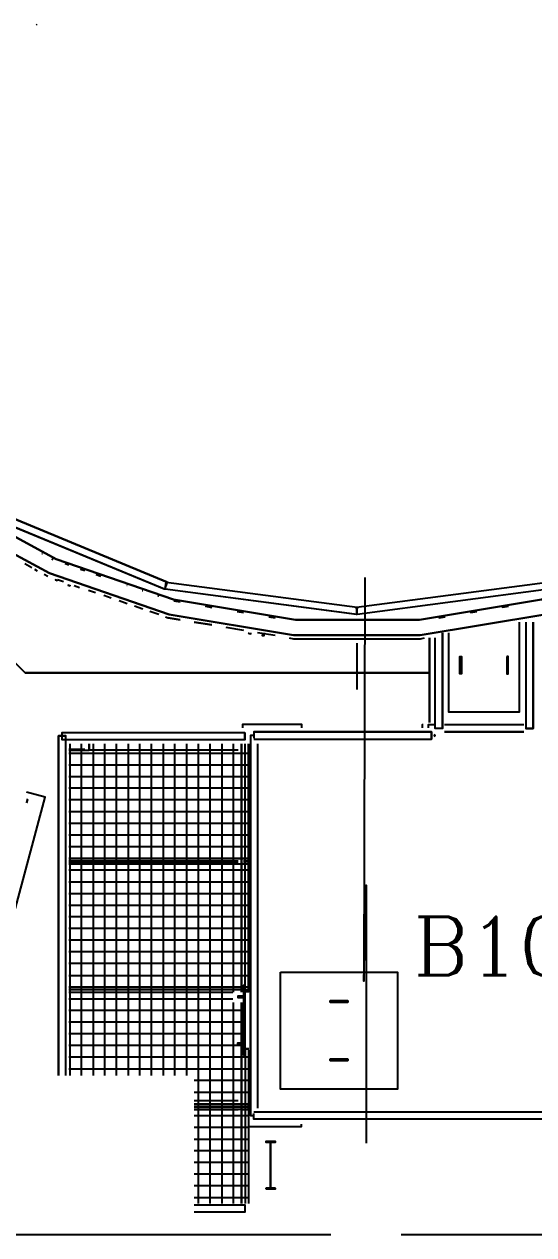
# Model space of a CAD drawing. Extents: x -57244 to 324435, y 15553 to 159369.
# Drawn here: x 62718 to 67072, y 32713 to 43064 of the extents above; entities that cross this region are included whole.
import ezdxf

# ---------------------------------------------------------------- set-up
doc = ezdxf.new("R2010")
doc.units = 0
doc.header["$LTSCALE"] = 2000
doc.header["$MEASUREMENT"] = 0
doc.layers.add('BASE', color=253, linetype='CONTINUOUS')
doc.styles.add('ROMANC', font='ROMANC', dxfattribs={"height": 0.2})

msp = doc.modelspace()

# ---------------------------------------------------------------- linework, layer by layer
at = {"layer": 'BASE', "linetype": 'Continuous'}
for p, q in [((62822, 43059), (62828, 43064)), ((62869, 38539), (62874, 38537)), ((62869, 38539), (62874, 38537)), ((62869, 38539), (62874, 38537)), ((62874, 38537), (62869, 38539)), ((62869, 38539), (62874, 38537)), ((62869, 38539), (62874, 38537)), ((62874, 38537), (62869, 38539)), ((62869, 38539), (62874, 38537)), ((62874, 38537), (62869, 38539)), ((62869, 38539), (62874, 38537)), ((62874, 38537), (62869, 38539)), ((62869, 38539), (62874, 38537)), ((62874, 38537), (62869, 38539)), ((62869, 38539), (62874, 38537)), ((62874, 38537), (62869, 38539)), ((62783, 38416), (62722, 38449)), ((62964, 38488), (62953, 38494)), ((62953, 38494), (62964, 38488)), ((62953, 38494), (62964, 38488)), ((62964, 38488), (62953, 38494)), ((62964, 38488), (62953, 38494)), ((62953, 38494), (62964, 38488)), ((62964, 38488), (62953, 38494)), ((62953, 38494), (62964, 38488)), ((62964, 38488), (62953, 38494)), ((62953, 38494), (62964, 38488)), ((62964, 38488), (62953, 38494)), ((62953, 38494), (62964, 38488)), ((62964, 38488), (62953, 38494)), ((62953, 38494), (62964, 38488)), ((62964, 38488), (62953, 38494)), ((63100, 38438), (63068, 38449)), ((63100, 38438), (63068, 38449)), ((63100, 38438), (63068, 38449)), ((63100, 38438), (63068, 38449)), ((63100, 38438), (63068, 38449)), ((63100, 38438), (63068, 38449)), ((63100, 38438), (63068, 38449)), ((63100, 38438), (63068, 38449)), ((63100, 38438), (63068, 38449)), ((63100, 38438), (63068, 38449)), ((63100, 38438), (63068, 38449)), ((63100, 38438), (63068, 38449)), ((63100, 38438), (63068, 38449)), ((63100, 38438), (63068, 38449)), ((62806, 38404), (62828, 38391)), ((62919, 38343), (62889, 38359)), ((63003, 38313), (63000, 38307)), ((63054, 38296), (63002, 38313)), ((63199, 38404), (63235, 38392)), ((63199, 38404), (63235, 38392)), ((63199, 38404), (63235, 38392)), ((63235, 38392), (63199, 38404)), ((63199, 38404), (63235, 38392)), ((63199, 38404), (63235, 38392)), ((63199, 38404), (63235, 38392)), ((63199, 38404), (63235, 38392)), ((63199, 38404), (63235, 38392)), ((63199, 38404), (63235, 38392)), ((63199, 38404), (63235, 38392)), ((63199, 38404), (63235, 38392)), ((63199, 38404), (63235, 38392)), ((63199, 38404), (63235, 38392)), ((63371, 38345), (63331, 38359)), ((63331, 38359), (63371, 38345)), ((63371, 38345), (63331, 38359)), ((63371, 38345), (63331, 38359)), ((63371, 38345), (63331, 38359)), ((63371, 38345), (63331, 38359)), ((63371, 38345), (63331, 38359)), ((63371, 38345), (63331, 38359)), ((63371, 38345), (63331, 38359)), ((63371, 38345), (63331, 38359)), ((63371, 38345), (63331, 38359)), ((63371, 38345), (63331, 38359)), ((63371, 38345), (63331, 38359)), ((63371, 38345), (63331, 38359)), ((63145, 38265), (63190, 38249)), ((63326, 38202), (63266, 38223)), ((63597, 38267), (63594, 38268)), ((63597, 38267), (63594, 38268)), ((63597, 38267), (63594, 38268)), ((63594, 38268), (63597, 38267)), ((63597, 38267), (63594, 38268)), ((63597, 38267), (63594, 38268)), ((63597, 38267), (63594, 38268)), ((63597, 38267), (63594, 38268)), ((63597, 38267), (63594, 38268)), ((63597, 38267), (63594, 38268)), ((63597, 38267), (63594, 38268)), ((63597, 38267), (63594, 38268)), ((63597, 38267), (63594, 38268)), ((63597, 38267), (63594, 38268)), ((63732, 38221), (63726, 38223)), ((63726, 38223), (63732, 38221)), ((63726, 38223), (63732, 38221)), ((63732, 38221), (63726, 38223)), ((63732, 38221), (63726, 38223)), ((63726, 38223), (63732, 38221)), ((63732, 38221), (63726, 38223)), ((63726, 38223), (63732, 38221)), ((63732, 38221), (63726, 38223)), ((63726, 38223), (63732, 38221)), ((63732, 38221), (63726, 38223)), ((63726, 38223), (63732, 38221)), ((63732, 38221), (63726, 38223)), ((63726, 38223), (63732, 38221)), ((63929, 38268), (63939, 38292)), ((63461, 38156), (63397, 38178)), ((63597, 38109), (63529, 38133)), ((63868, 38174), (63858, 38178)), ((63868, 38174), (63858, 38178)), ((63868, 38174), (63858, 38178)), ((63858, 38178), (63868, 38174)), ((63868, 38174), (63858, 38178)), ((63868, 38174), (63858, 38178)), ((63868, 38174), (63858, 38178)), ((63868, 38174), (63858, 38178)), ((63868, 38174), (63858, 38178)), ((63868, 38174), (63858, 38178)), ((63868, 38174), (63858, 38178)), ((63868, 38174), (63858, 38178)), ((63868, 38174), (63858, 38178)), ((63868, 38174), (63858, 38178)), ((64049, 38124), (63995, 38133)), ((64049, 38124), (63995, 38133)), ((64049, 38124), (63995, 38133)), ((63995, 38133), (64049, 38124)), ((64049, 38124), (63995, 38133)), ((64049, 38124), (63995, 38133)), ((64049, 38124), (63995, 38133)), ((64049, 38124), (63995, 38133)), ((64049, 38124), (63995, 38133)), ((64049, 38124), (63995, 38133)), ((64049, 38124), (63995, 38133)), ((64049, 38124), (63995, 38133)), ((64049, 38124), (63995, 38133)), ((64049, 38124), (63995, 38133)), ((64049, 38124), (63995, 38133)), ((64049, 38124), (63995, 38133)), ((63732, 38063), (63661, 38087)), ((63868, 38016), (63792, 38042)), ((64320, 38078), (64266, 38087)), ((64320, 38078), (64266, 38087)), ((64266, 38087), (64320, 38078)), ((64266, 38087), (64320, 38078)), ((64266, 38087), (64320, 38078)), ((64266, 38087), (64320, 38078)), ((64266, 38087), (64320, 38078)), ((64266, 38087), (64320, 38078)), ((64266, 38087), (64320, 38078)), ((64266, 38087), (64320, 38078)), ((64266, 38087), (64320, 38078)), ((64266, 38087), (64320, 38078)), ((64266, 38087), (64320, 38078)), ((64266, 38087), (64320, 38078)), ((64266, 38087), (64320, 38078)), ((64266, 38087), (64320, 38078)), ((64536, 38042), (64591, 38033)), ((64536, 38042), (64591, 38033)), ((64536, 38042), (64591, 38033)), ((64591, 38033), (64536, 38042)), ((64591, 38033), (64536, 38042)), ((64591, 38033), (64536, 38042)), ((64536, 38042), (64591, 38033)), ((64591, 38033), (64536, 38042)), ((64536, 38042), (64591, 38033)), ((64591, 38033), (64536, 38042)), ((64536, 38042), (64591, 38033)), ((64591, 38033), (64536, 38042)), ((64536, 38042), (64591, 38033)), ((64591, 38033), (64536, 38042)), ((64536, 38042), (64591, 38033)), ((64591, 38033), (64536, 38042)), ((64807, 37997), (64862, 37988)), ((64807, 37997), (64862, 37988)), ((64807, 37997), (64862, 37988)), ((64807, 37997), (64862, 37988)), ((64862, 37988), (64807, 37997)), ((64862, 37988), (64807, 37997)), ((64807, 37997), (64862, 37988)), ((64807, 37997), (64862, 37988)), ((64807, 37997), (64862, 37988)), ((64807, 37997), (64862, 37988)), ((64807, 37997), (64862, 37988)), ((64807, 37997), (64862, 37988)), ((64807, 37997), (64862, 37988)), ((64807, 37997), (64862, 37988)), ((64807, 37997), (64862, 37988)), ((64807, 37997), (64862, 37988)), ((66263, 37989), (66314, 37997)), ((66584, 38042), (66535, 38034)), ((66806, 38079), (66855, 38087)), ((64049, 37972), (63948, 37989)), ((64170, 37952), (64320, 37927)), ((64320, 37927), (64170, 37952)), ((64441, 37907), (64591, 37882)), ((64441, 37907), (64591, 37882)), ((64653, 37851), (64655, 37861)), ((64862, 37836), (64712, 37861)), ((64862, 37836), (64712, 37861)), ((64982, 37816), (65018, 37810)), ((66103, 37810), (66138, 37816)), ((66178, 37816), (66178, 37093)), ((66182, 37816), (66182, 37093)), ((66182, 37816), (66182, 37093)), ((66182, 37816), (66182, 37093)), ((66182, 37816), (66182, 37093)), ((66230, 37043), (66230, 37816)), ((66293, 37043), (66293, 37861)), ((65560, 37771), (65560, 37374)), ((62727, 37518), (66173, 37518)), ((66168, 37072), (66168, 37048)), ((66986, 37072), (66309, 37072)), ((64603, 36946), (64603, 37009)), ((66198, 37013), (66198, 36950)), ((66218, 36988), (66229, 36982)), ((66986, 37012), (66309, 37012)), ((66309, 37012), (66986, 37012)), ((63100, 36864), (63235, 36864)), ((63100, 36864), (63235, 36864)), ((63100, 36864), (63235, 36864)), ((63100, 36858), (63273, 36858)), ((63235, 36858), (63100, 36858)), ((63106, 36912), (63106, 34075)), ((63206, 34075), (63206, 36912)), ((63273, 36912), (63273, 36858)), ((63306, 36912), (63306, 34075)), ((63406, 34075), (63406, 36912)), ((63506, 34075), (63506, 36912)), ((63606, 36912), (63606, 34075)), ((63706, 34075), (63706, 36912)), ((63806, 34075), (63806, 36912)), ((63906, 36912), (63906, 34075)), ((64006, 34075), (64006, 36912)), ((64106, 34075), (64106, 36912)), ((64206, 32980), (64206, 36912)), ((64306, 32980), (64306, 36912)), ((64406, 36912), (64406, 32980)), ((64506, 34788), (64506, 36912)), ((64573, 34788), (64573, 36912)), ((64573, 34788), (64573, 36912)), ((64573, 36912), (64573, 34788)), ((64606, 34833), (64606, 36912)), ((64633, 34788), (64633, 36912)), ((64633, 34788), (64633, 36912)), ((64650, 33794), (64650, 36912)), ((64713, 33794), (64713, 36912)), ((63100, 36831), (64633, 36831)), ((63100, 36731), (64633, 36731)), ((63100, 36631), (64633, 36631)), ((62897, 36456), (62738, 36498)), ((64633, 36531), (63100, 36531)), ((62738, 36436), (62746, 36434)), ((64633, 36431), (63100, 36431)), ((63100, 36331), (64633, 36331)), ((63100, 36231), (64633, 36231)), ((64633, 36131), (63100, 36131)), ((64633, 36031), (63100, 36031)), ((64633, 35931), (63100, 35931)), ((64633, 35931), (63100, 35931)), ((64633, 35931), (64573, 35931)), ((64573, 35918), (64573, 35931)), ((64633, 35931), (64633, 35909)), ((64633, 35931), (64633, 35909)), ((63100, 35909), (64546, 35909)), ((63100, 35906), (64546, 35906)), ((64546, 35885), (63100, 35885)), ((63100, 35885), (64546, 35885)), ((64633, 35831), (63100, 35831)), ((64633, 35885), (64573, 35885)), ((64633, 35885), (64591, 35885)), ((64633, 35906), (64633, 35885)), ((64633, 35906), (64633, 35885)), ((63100, 35731), (64633, 35731)), ((63100, 35631), (64633, 35631)), ((63100, 35531), (64633, 35531)), ((64633, 35431), (63100, 35431)), ((64633, 35331), (63100, 35331)), ((64633, 35231), (63100, 35231)), ((64633, 35131), (63100, 35131)), ((64633, 35031), (63100, 35031)), ((63100, 34931), (64633, 34931)), ((63100, 34831), (64591, 34831)), ((64501, 34785), (63100, 34785)), ((64501, 34785), (63100, 34785)), ((64501, 34785), (63100, 34785)), ((64573, 34831), (64573, 34809)), ((64633, 34831), (64573, 34831)), ((64573, 34788), (64573, 34806)), ((64633, 34809), (64633, 34831)), ((64633, 34809), (64633, 34831)), ((64633, 34788), (64633, 34806)), ((64633, 34806), (64633, 34788)), ((63100, 34731), (64501, 34731)), ((64506, 32980), (64506, 34698)), ((64573, 32980), (64573, 34698)), ((64573, 34698), (64573, 32980)), ((64573, 34698), (64573, 32980)), ((64591, 34631), (63100, 34631)), ((64591, 34531), (63100, 34531)), ((64591, 34431), (63100, 34431)), ((64591, 34331), (63100, 34331)), ((64543, 34342), (64591, 34342)), ((64606, 34291), (64606, 32980)), ((64633, 34291), (64633, 32980)), ((64633, 34291), (64633, 32980)), ((64633, 34231), (63100, 34231)), ((63100, 34131), (64633, 34131)), ((64633, 34031), (64170, 34031)), ((64170, 33931), (64633, 33931)), ((64546, 33858), (64170, 33858)), ((64633, 33831), (64170, 33831)), ((64546, 33785), (64170, 33785)), ((64170, 33785), (64546, 33785)), ((64573, 33809), (64573, 33831)), ((64633, 33831), (64573, 33831)), ((64573, 33806), (64573, 33794)), ((64573, 33785), (64633, 33785)), ((64633, 33809), (64633, 33831)), ((64633, 33831), (64633, 33809)), ((64633, 33806), (64633, 33785)), ((64633, 33785), (64633, 33806)), ((64633, 33785), (64633, 33806)), ((64633, 33731), (64170, 33731)), ((64633, 33631), (64170, 33631)), ((64170, 33531), (64633, 33531)), ((64823, 33507), (64823, 33107)), ((64823, 33107), (64823, 33507)), ((64823, 33507), (64823, 33107)), ((64823, 33507), (64823, 33107)), ((64823, 33107), (64823, 33507)), ((64823, 33507), (64823, 33107)), ((64823, 33507), (64823, 33107)), ((64823, 33507), (64823, 33107)), ((64633, 33431), (64170, 33431)), ((64633, 33331), (64170, 33331)), ((64633, 33231), (64170, 33231)), ((64633, 33131), (64170, 33131)), ((64170, 33031), (64633, 33031)), ((64861, 33112), (64786, 33112)), ((64170, 32969), (64603, 32969)), ((65339, 32713), (58217, 32713)), ((89497, 32713), (65939, 32713))]:
    msp.add_line(p, q, dxfattribs=at)
for points in [[(66173, 37518), (62727, 37518), (59898, 40347)], [(63939, 38292), (62417, 38922), (62393, 38864), (63913, 38235)], [(62399, 38811), (62992, 38490), (63993, 38146), (65037, 37972), (66095, 37972), (67139, 38146), (68140, 38490), (68733, 38811)], [(62986, 38313), (62986, 38313), (63000, 38307), (62986, 38313), (62986, 38313)], [(65020, 37840), (66100, 37840), (67166, 38018), (68187, 38369)], [(65629, 38332), (65621, 34881), (65639, 35703), (65639, 33495)], [(63108, 38268), (63106, 38263), (63094, 38268), (63106, 38263), (63108, 38268)], [(65540, 38019), (63923, 38232), (63931, 38294), (65564, 38079)], [(63927, 38263), (63939, 38292), (63935, 38293)], [(65564, 38017), (65556, 38079), (67189, 38294), (67193, 38268)], [(63924, 37997), (63948, 37989), (64049, 37972)], [(65560, 38079), (65560, 38079), (65564, 38079), (65560, 38048), (65560, 38048)], [(65560, 38079), (65564, 38079), (65560, 38048)], [(66947, 37952), (66947, 37183), (66347, 37183), (66347, 37861)], [(67004, 37952), (67004, 37043), (67067, 37043), (67067, 37952)], [(67067, 37952), (67067, 37043), (67004, 37043)], [(64640, 37861), (64638, 37853), (64653, 37851), (64638, 37853), (64640, 37861)], [(64756, 37861), (64752, 37838), (64767, 37836), (64771, 37861)], [(64756, 37861), (64752, 37838), (64767, 37836), (64771, 37861)], [(64982, 37816), (65018, 37810), (66103, 37810), (66138, 37816)], [(66293, 37861), (66293, 37043), (66230, 37043), (66230, 37816)], [(64586, 37048), (64586, 37078), (65086, 37078), (65086, 37048)], [(66128, 37072), (66118, 37072), (66118, 37048)], [(66218, 37072), (66168, 37072), (66168, 37048)], [(61868, 36732), (60965, 36974), (60059, 33593), (61991, 33075), (62897, 36456), (62738, 36498)], [(63011, 34075), (63011, 36978), (63074, 36978)], [(63074, 34075), (63074, 36978), (63011, 36978), (63011, 34075)], [(63074, 36946), (63074, 36978), (63043, 36978)], [(64681, 36982), (64650, 36982), (64650, 33734), (64681, 33734)], [(64680, 37013), (64682, 37013), (66198, 37013), (66197, 37013), (64680, 37013), (64680, 36958)], [(64681, 36950), (66197, 36950), (66197, 37013)], [(66218, 36975), (66229, 36982), (66218, 36988)], [(64546, 36858), (63273, 36858), (63273, 36912)], [(64727, 36950), (66198, 36950), (66197, 36950)], [(62738, 36405), (62740, 36413), (62746, 36434), (62738, 36405)], [(63100, 35885), (64633, 35885), (64633, 35931), (63100, 35931)], [(63100, 35931), (64633, 35931), (64633, 35909)], [(64591, 35909), (64633, 35909), (64633, 35931), (63100, 35931)], [(64591, 35885), (64633, 35885), (64633, 35906), (64591, 35906)], [(64633, 34788), (64633, 34831), (63100, 34831)], [(63100, 34809), (64633, 34809), (64633, 34831), (63100, 34831)], [(64633, 34788), (64633, 34806), (63100, 34806)], [(64602, 34848), (64593, 34848), (64593, 34833)], [(64636, 34793), (64602, 34793), (64602, 34788)], [(64636, 34303), (64602, 34303), (64602, 34793), (64636, 34793)], [(64591, 34754), (64543, 34754), (64543, 34742), (64591, 34742)], [(64602, 34698), (64602, 34303), (64636, 34303)], [(64591, 34342), (64543, 34342), (64543, 34354), (64591, 34354)], [(64593, 34291), (64593, 34248), (64602, 34248)], [(64170, 33809), (64633, 33809), (64633, 33831), (64170, 33831)], [(64170, 33831), (64633, 33831), (64633, 33809)], [(64170, 33831), (64633, 33831), (64633, 33785), (64170, 33785)], [(64170, 33831), (64633, 33831), (64633, 33785), (64591, 33785)], [(64170, 33806), (64633, 33806), (64633, 33785), (64591, 33785)], [(64681, 33765), (67564, 33765), (67565, 33765), (67565, 33702), (67564, 33702), (64680, 33702), (64680, 33749)], [(64636, 33638), (65086, 33638), (65086, 33658)], [(64786, 33503), (64786, 33512), (64861, 33512)], [(64170, 32969), (64603, 32969), (64603, 32906), (64170, 32906)]]:
    msp.add_lwpolyline(points, dxfattribs=at)
for points in [[(62933, 38369), (61983, 38883)], [(62933, 38369), (61983, 38883)], [(62933, 38369), (61983, 38883)], [(62933, 38369), (61983, 38883)], [(62933, 38369), (61983, 38883)], [(62933, 38369), (61983, 38883)], [(63939, 38292), (63915, 38234), (62393, 38864), (62417, 38922)], [(63955, 38018), (62933, 38369)], [(63955, 38018), (62933, 38369)], [(63955, 38018), (62933, 38369)], [(63955, 38018), (62933, 38369)], [(63955, 38018), (62933, 38369)], [(63955, 38018), (62933, 38369)], [(63955, 38018), (62933, 38369)], [(65564, 38079), (65556, 38017), (63923, 38232), (63931, 38294)], [(67198, 38232), (65564, 38017), (65556, 38079), (67189, 38294)], [(65020, 37840), (66100, 37840), (65020, 37840), (63955, 38018)], [(65020, 37840), (66100, 37840), (65020, 37840), (63955, 38018)], [(65020, 37840), (66100, 37840), (65020, 37840), (63955, 38018)], [(65020, 37840), (66100, 37840), (65020, 37840), (63955, 38018)], [(65020, 37840), (66100, 37840), (65020, 37840), (63955, 38018)], [(65020, 37840), (66100, 37840), (65020, 37840), (63955, 38018)], [(67166, 38018), (66100, 37840)], [(67166, 38018), (66100, 37840)], [(67166, 38018), (66100, 37840)], [(67166, 38018), (66100, 37840)], [(67166, 38018), (66100, 37840)], [(67166, 38018), (66100, 37840)], [(66314, 37997), (66263, 37989)], [(66314, 37997), (66263, 37989)], [(66314, 37997), (66263, 37989)], [(66314, 37997), (66263, 37989)], [(66314, 37997), (66263, 37989)], [(66314, 37997), (66263, 37989)], [(66584, 38042), (66535, 38034)], [(66584, 38042), (66535, 38034)], [(66584, 38042), (66535, 38034)], [(66584, 38042), (66535, 38034)], [(66584, 38042), (66535, 38034)], [(66584, 38042), (66535, 38034)], [(66855, 38087), (66806, 38079)], [(66855, 38087), (66806, 38079)], [(66855, 38087), (66806, 38079)], [(66855, 38087), (66806, 38079)], [(66855, 38087), (66806, 38079)], [(66855, 38087), (66806, 38079)], [(66453, 37658), (66453, 37508), (66441, 37508), (66441, 37658)], [(66441, 37508), (66441, 37658), (66453, 37658), (66453, 37508)], [(66841, 37658), (66841, 37508), (66853, 37508), (66853, 37658)], [(64603, 37009), (64603, 36946), (63043, 36946), (63043, 37009)], [(64908, 34958), (65908, 34958), (65908, 33958), (64908, 33958)], [(64593, 34248), (64593, 34848), (64602, 34848), (64602, 34248)], [(65333, 34702), (65483, 34702), (65483, 34714), (65333, 34714)], [(65483, 34714), (65483, 34702), (65333, 34702), (65333, 34714)], [(65483, 34202), (65333, 34202), (65333, 34214), (65483, 34214)], [(65333, 34202), (65483, 34202), (65483, 34214), (65333, 34214)], [(64786, 33512), (64861, 33512), (64861, 33503), (64786, 33503)], [(64786, 33103), (64786, 33112), (64861, 33112), (64861, 33103)]]:
    msp.add_lwpolyline(points, close=True, dxfattribs=at)
msp.add_point((63935, 38293), dxfattribs=at)

# ---------------------------------------------------------------- texts
at = {"layer": 'BASE', "linetype": 'Continuous', "style": 'ROMANC'}
msp.add_text('B105', height=500, dxfattribs=at).set_placement((66043, 34932))

# ---------------------------------------------------------------- meshes
at = {"layer": 'BASE', "linetype": 'Continuous'}
mesh = msp.add_polyface(dxfattribs=at)
corners = [(62399, 38811), (62992, 38490), (62992, 38490), (63993, 38146), (63993, 38146), (65037, 37972), (65037, 37972), (66095, 37972), (66095, 37972), (67139, 38146), (67139, 38146), (68140, 38490), (68140, 38490), (68140, 38490), (68733, 38811)]
mesh.append_faces([[corners[k] for k in face] for face in [(0, 0, 2, 1), (1, 2, 4, 3), (3, 4, 6, 5), (5, 6, 8, 7), (7, 8, 10, 9), (9, 10, 12, 11), (12, 13, 14, 14)]], dxfattribs={"vtx0": -1, "vtx2": -1})

doc.saveas('drawing.dxf')
